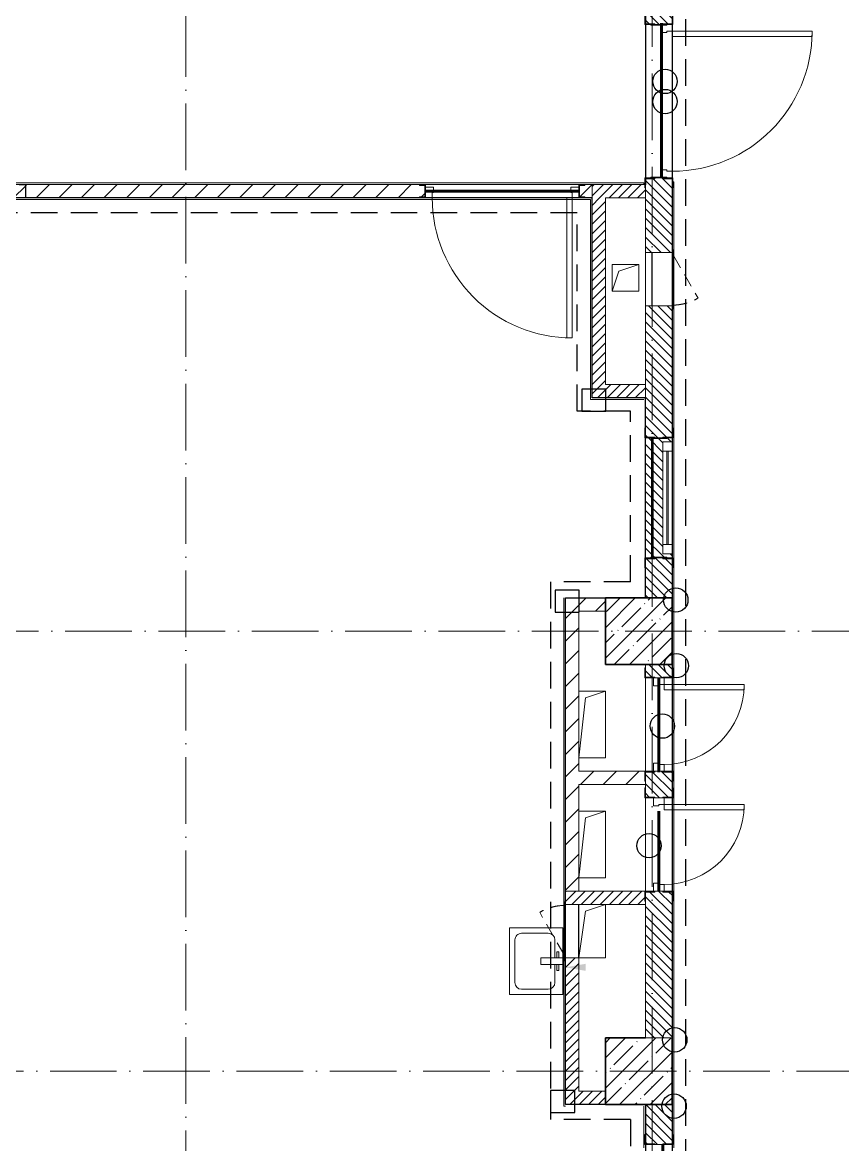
# Model space of a CAD drawing. Header units: millimetres. Extents: x -213536 to 1564669, y -45299 to 942238.
# Drawn here: x 433767 to 439921, y 440685 to 449102 of the extents above; entities that cross this region are included whole.
import ezdxf

# ---------------------------------------------------------------- set-up
doc = ezdxf.new("R2010")
doc.units = ezdxf.units.MM
for name, pattern in [('200_ШТРИХ_ш1п0_6_', [160, 100, -60]), ('50_200_ШТРИХ_1Т_ш5_п1_п1_', [700, 500, -100, 0, -100]), ('Штриховая _2 мм - 1 мм_', [300, 200, -100])]:
    doc.linetypes.add(name, pattern=pattern)
for name, color, linetype, lineweight in [('0-1', 7, 'Continuous', 5), ('0-2', 7, 'Continuous', 9), ('2) ПГП 4м', 4, 'Continuous', 30), ('2.1.2) ПГП мини окна 0.9м -', 200, 'Continuous', 53), ('2.2) ПГП двери 2.4 -', 134, 'Continuous', 60), ('2.3) ПГП шлюз 1.8 м-', 140, 'Continuous', 60), ('3) ЖБ 4м', 3, 'Continuous', 30), ('4) Метл уголки', 6, 'Continuous', 30), ('5) Швы', 2, 'Continuous', 30), ('6) Мини окна 0.4 -', 10, 'Continuous', 30), ('Каркас_Импост', 7, 'Continuous', 13), ('Несущие колонны', 7, 'Continuous', 9), ('Несущие колонны-1', 7, 'Continuous', 35), ('Обобщенные модели', 7, 'Continuous', 9), ('Окна', 7, 'Continuous', 9), ('Оси-2', 7, '50_200_ШТРИХ_1Т_ш5_п1_п1_', 9), ('Остекление-1', 7, 'Continuous', 9), ('Открывание в плане-2', 7, '200_ШТРИХ_ш1п0_6_', 9), ('Открывание-1', 7, 'Continuous', 9), ('Панель', 7, 'Continuous', 13), ('Стены', 7, 'Continuous', 9), ('Стены-1', 7, 'Continuous', 13), ('Текстовые примечания', 7, 'Continuous', 9), ('Штриховка разреза-1', 7, 'Continuous', 9)]:
    doc.layers.add(name, color=color, linetype=linetype, lineweight=lineweight)
for name, color, linetype, lineweight, true_color in [('Каркас_Импост-2', 7, 'Continuous', 9, 0xaaaaaa), ('Сантехнические приборы-1', 7, 'Continuous', 9, 0xaaaaaa), ('СТ-1_1', 7, 'Штриховая _2 мм - 1 мм_', 90, 0x888888)]:
    doc.layers.add(name, color=color, linetype=linetype, lineweight=lineweight, true_color=true_color)
doc.layers.get('0-2').off()
pattern_1 = [(135, (0, 0), (-35.35534, -35.35534), [])]
pattern_2 = [(45, (0, 0), (-84.8528, 84.8528), [])]
pattern_3 = [(45, (0, 0), (-35.35534, 35.35534), [])]

# ---------------------------------------------------------------- blocks, each defined once
blk = doc.blocks.new('Ось 3 этаж')
at = {"layer": 'Оси-2'}
for p, q in [((434992.1, 477896.8), (434992.1, 423014.8)), ((438492.1, 423014.8), (438492.1, 477896.8)), ((459092.1, 444535.4), (428373.3, 444535.4)), ((428373.3, 441235.4), (459092.1, 441235.4))]:
    blk.add_line(p, q, dxfattribs=at)
blk = doc.blocks.new('BSC_Колонна _Прямоугольная - 500х500-V46-АИ2_03_План отделки стен 3-го этажа _Часть 2_')
at = {"layer": 'Несущие колонны'}
h = blk.add_hatch(dxfattribs=at)
h.set_pattern_fill('FP_54', color=256, style=0, pattern_type=2)
h.set_pattern_definition([(45, (-7700, -19300), (-114.0493, 114.0493), []), (45, (-7585.95, -19300), (-114.0493, 114.0493), [201.613, -40.323, 3.353, -36.97])])
h.paths.add_polyline_path([(-250, -250), (250, -250), (250, 250), (-250, 250)], flags=0)
at = {"layer": 'Несущие колонны-1'}
for p, q in [((250, 250), (-250, 250)), ((-250, 250), (-250, -250)), ((250, -250), (250, 250)), ((-250, -250), (250, -250))]:
    blk.add_line(p, q, dxfattribs=at)
blk = doc.blocks.new('SND_2D_Раковина1 - 400х300-17910372-АИ2_03_План отделки стен 3-го этажа _Часть 2_')
at = {"layer": 'Сантехнические приборы-1'}
for p, q in [((-250, -220), (-250, 180)), ((-250, 180), (250, 180)), ((-25, 180), (-25, 15)), ((25, 15), (25, 180)), ((250, 180), (250, -220)), ((-160, 120), (-25, 120)), ((-70, 150), (-25, 150)), ((-70, 135), (-70, 150)), ((-25, 135), (-70, 135)), ((70, 150), (25, 150)), ((25, 135), (70, 135)), ((25, 120), (160, 120)), ((70, 135), (70, 150)), ((-210, -130), (-210, 70)), ((-25, 15), (25, 15)), ((210, 70), (210, -130)), ((250, -220), (-250, -220)), ((160, -180), (-160, -180))]:
    blk.add_line(p, q, dxfattribs=at)
for centre, start, end in [((-160, 70), 90, 180), ((160, 70), 0, 90), ((-160, -130), 180, 270), ((160, -130), 270, 0)]:
    blk.add_arc(centre, 50, start, end, dxfattribs=at)
blk = doc.blocks.new('Дверь_СКБ_1Ст_Внутренняя_ШЕР - СОШ_Д-1__Дв_700x1800h_Технический шкаф ЭОМ и СС_EI30-28562482-АИ2_03_План отделки стен 3-го этажа _Часть 2_')
at = {"layer": 'Каркас_Импост'}
for p, q in [((-287.5, 40), (-337.5, 40)), ((-337.5, 31), (-337.5, -31)), ((-287.5, 40), (-287.5, 0)), ((-287.5, 0), (-277.5, 0)), ((-277.5, 0), (-277.5, -40)), ((302.5, 0), (312.5, 0)), ((302.5, 0), (302.5, -40)), ((362.5, 40), (312.5, 40)), ((312.5, 40), (312.5, 0)), ((362.5, 40), (362.5, -40)), ((-277.5, -40), (-337.5, -40)), ((362.5, -40), (302.5, -40))]:
    blk.add_line(p, q, dxfattribs=at)
at = {"layer": 'Открывание-1'}
blk.add_arc((-287.5, 40), 600, 360, 90, dxfattribs=at)
at = {"layer": 'Панель'}
for p, q in [((-287.5, 640), (-247.5, 640)), ((-287.5, 640), (-287.5, 40)), ((-247.5, 40), (-247.5, 640)), ((-287.5, 40), (-247.5, 40))]:
    blk.add_line(p, q, dxfattribs=at)
blk = doc.blocks.new('Дверь_СКБ_1Ст_Внутренняя_ШЕР - СОШ_Д-1__Дв_700x1800h_Технический шкаф ЭОМ и СС_EI30-28555104-АИ2_03_План отделки стен 3-го этажа _Часть 2_')
at = {"layer": 'Каркас_Импост'}
for p, q in [((-287.5, 40), (-337.5, 40)), ((-337.5, 31), (-337.5, -31)), ((-287.5, 40), (-287.5, 0)), ((-287.5, 0), (-277.5, 0)), ((-277.5, 0), (-277.5, -40)), ((302.5, 0), (312.5, 0)), ((302.5, 0), (302.5, -40)), ((362.5, 40), (312.5, 40)), ((312.5, 40), (312.5, 0)), ((362.5, 31), (362.5, -31)), ((-277.5, -40), (-337.5, -40)), ((362.5, -40), (302.5, -40))]:
    blk.add_line(p, q, dxfattribs=at)
at = {"layer": 'Открывание-1'}
blk.add_arc((-287.5, 40), 600, 360, 90, dxfattribs=at)
at = {"layer": 'Панель'}
for p, q in [((-287.5, 640), (-247.5, 640)), ((-287.5, 640), (-287.5, 40)), ((-247.5, 40), (-247.5, 640)), ((-287.5, 40), (-247.5, 40))]:
    blk.add_line(p, q, dxfattribs=at)
blk = doc.blocks.new('120_Окно_СКБ_1Ст - 120_Окно_СКБ_1Ст_классы 900x800_E30-28586000-АИ2_03_План отделки стен 3-го этажа _Часть 2_')
at = {"layer": 'Каркас_Импост'}
for p, q in [((-420, 30), (-420, 100)), ((-420, 100), (-350, 100)), ((-350, 100), (-350, 30)), ((350, 30), (350, 100)), ((350, 100), (420, 100)), ((420, 100), (420, 30)), ((-350, 30), (-420, 30)), ((420, 30), (350, 30))]:
    blk.add_line(p, q, dxfattribs=at)
at = {"layer": 'Каркас_Импост-2'}
for p, q in [((420, 100), (-420, 100)), ((-420, 30), (420, 30))]:
    blk.add_line(p, q, dxfattribs=at)
at = {"layer": 'Остекление-1'}
for p, q in [((350, 70), (-350, 70)), ((350, 60), (-350, 60))]:
    blk.add_line(p, q, dxfattribs=at)
blk = doc.blocks.new('Дверь_СКБ_1Ст_Внутренняя_ШЕР - СОШ_Д-17__Дв_1150x2100h_Лаборантские_ Инструментальные_EI30-28540164-АИ2_03_План отделки стен 3-го этажа _Часть 2_')
at = {"layer": 'Каркас_Импост'}
for p, q in [((-512.5, 50), (-562.5, 50)), ((-562.5, 50), (-562.5, -30)), ((-512.5, 50), (-512.5, 10)), ((-512.5, 10), (-502.5, 10)), ((-502.5, 10), (-502.5, -30)), ((527.5, 10), (537.5, 10)), ((527.5, 10), (527.5, -30)), ((587.5, 50), (537.5, 50)), ((537.5, 50), (537.5, 10)), ((587.5, 50), (587.5, -30)), ((-502.5, -30), (-562.5, -30)), ((587.5, -30), (527.5, -30))]:
    blk.add_line(p, q, dxfattribs=at)
at = {"layer": 'Открывание-1'}
blk.add_arc((-512.5, 50), 1050, 360, 90, dxfattribs=at)
at = {"layer": 'Панель'}
for p, q in [((-512.5, 1100), (-472.5, 1100)), ((-512.5, 1100), (-512.5, 50)), ((-472.5, 50), (-472.5, 1100)), ((-512.5, 50), (-472.5, 50))]:
    blk.add_line(p, q, dxfattribs=at)
blk = doc.blocks.new('Дверь_СКБ_1Ст_Внутренняя_ШЕР - СОШ_Д-17__Дв_1150x2100h_Лаборантские_ Инструментальные_EI30-28665936-АИ2_03_План отделки стен 3-го этажа _Часть 2_')
at = {"layer": 'Каркас_Импост'}
for p, q in [((-512.5, 100), (-562.5, 100)), ((-562.5, 100), (-562.5, 20)), ((-512.5, 100), (-512.5, 60)), ((587.5, 100), (537.5, 100)), ((537.5, 100), (537.5, 60)), ((587.5, 100), (587.5, 20)), ((-502.5, 20), (-562.5, 20)), ((-512.5, 60), (-502.5, 60)), ((-502.5, 60), (-502.5, 20)), ((527.5, 60), (537.5, 60)), ((527.5, 60), (527.5, 20)), ((587.5, 20), (527.5, 20))]:
    blk.add_line(p, q, dxfattribs=at)
at = {"layer": 'Открывание-1'}
blk.add_arc((-512.5, 100), 1050, 360, 90, dxfattribs=at)
at = {"layer": 'Панель'}
for p, q in [((-512.5, 1150), (-472.5, 1150)), ((-512.5, 1150), (-512.5, 100)), ((-472.5, 100), (-472.5, 1150)), ((-512.5, 100), (-472.5, 100))]:
    blk.add_line(p, q, dxfattribs=at)
blk = doc.blocks.new('154_Стойка_СКБ_Швеллер - СМ-2180_100-28318692-АИ2_03_План отделки стен 3-го этажа _Часть 2_')
at = {"layer": 'Обобщенные модели'}
for p, q in [((171, 50), (125, 50)), ((125, 50), (125, -50)), ((129.5, 42.4), (171, 42.4)), ((129.5, -42.4), (129.5, 42.4)), ((171, 42.4), (171, 50)), ((125, -50), (171, -50)), ((171, -42.4), (129.5, -42.4)), ((171, -50), (171, -42.4))]:
    blk.add_line(p, q, dxfattribs=at)
blk = doc.blocks.new('154_Фахверк_СКБ_Швеллер - Тип_100_3960-28318856-АИ2_03_План отделки стен 3-го этажа _Часть 2_')
at = {"layer": 'Обобщенные модели'}
for p, q in [((175, 50), (125, 50)), ((125, 50), (125, -50)), ((128, 47), (175, 47)), ((128, -47), (128, 47)), ((175, 47), (175, 50)), ((125, -50), (175, -50)), ((175, -47), (128, -47)), ((175, -50), (175, -47))]:
    blk.add_line(p, q, dxfattribs=at)
blk = doc.blocks.new('154_Стойка_СКБ_Уголок - СМ-2180_200-28268025-АИ2_03_План отделки стен 3-го этажа _Часть 2_')
at = {"layer": 'Обобщенные модели'}
for p, q in [((125, 156), (125, 81)), ((200, 156), (125, 156)), ((131, 81), (131, 150)), ((131, 150), (200, 150)), ((200, 150), (200, 156)), ((125, 81), (131, 81)), ((131, 19), (125, 19)), ((125, 19), (125, -56)), ((131, -50), (131, 19)), ((125, -56), (200, -56)), ((200, -50), (131, -50)), ((200, -56), (200, -50))]:
    blk.add_line(p, q, dxfattribs=at)
blk = doc.blocks.new('Фахверк_СКБ_Уголок - 200_3960_зеркало-28268689-АИ2_03_План отделки стен 3-го этажа _Часть 2_')
at = {"layer": 'Обобщенные модели'}
for p, q in [((200, 156), (125, 156)), ((125, 156), (125, 81)), ((131, 81), (131, 150)), ((131, 150), (200, 150)), ((200, 150), (200, 156)), ((125, 81), (131, 81)), ((131, 19), (125, 19)), ((125, 19), (125, -56)), ((131, -50), (131, 19)), ((125, -56), (200, -56)), ((200, -50), (131, -50)), ((200, -56), (200, -50))]:
    blk.add_line(p, q, dxfattribs=at)
blk = doc.blocks.new('Фахверк_СКБ_Уголок - 200_3960-28268576-АИ2_03_План отделки стен 3-го этажа _Часть 2_')
at = {"layer": 'Обобщенные модели'}
for p, q in [((200, 156), (125, 156)), ((125, 156), (125, 81)), ((131, 81), (131, 150)), ((131, 150), (200, 150)), ((200, 150), (200, 156)), ((125, 81), (131, 81)), ((131, 19), (125, 19)), ((125, 19), (125, -56)), ((131, -50), (131, 19)), ((125, -56), (200, -56)), ((200, -50), (131, -50)), ((200, -56), (200, -50))]:
    blk.add_line(p, q, dxfattribs=at)
blk = doc.blocks.new('154_Стойка_СКБ_Уголок - СМ-2480_200-28346303-АИ2_03_План отделки стен 3-го этажа _Часть 2_')
at = {"layer": 'Обобщенные модели'}
for p, q in [((125, 156), (125, 81)), ((200, 156), (125, 156)), ((131, 81), (131, 150)), ((131, 150), (200, 150)), ((200, 150), (200, 156)), ((125, 81), (131, 81)), ((131, 19), (125, 19)), ((125, 19), (125, -56)), ((131, -50), (131, 19)), ((125, -56), (200, -56)), ((200, -50), (131, -50)), ((200, -56), (200, -50))]:
    blk.add_line(p, q, dxfattribs=at)
blk = doc.blocks.new('Стойка_Влож_Полоса боковая - Полоса-28213942-АИ2_03_План отделки стен 3-го этажа _Часть 2_')
at = {"layer": 'Обобщенные модели'}
for p, q in [((-5, 60), (0, 60)), ((-5, -60), (-5, 60)), ((0, 31), (0, -31)), ((0, -60), (-5, -60))]:
    blk.add_line(p, q, dxfattribs=at)
blk = doc.blocks.new('Фахверк_СКБ_Уголок - 200_3550-28267367-АИ2_03_План отделки стен 3-го этажа _Часть 2_')
at = {"layer": 'Обобщенные модели'}
for p, q in [((200, 156), (125, 156)), ((125, 156), (125, 81)), ((131, 81), (131, 150)), ((131, 150), (200, 150)), ((200, 150), (200, 156)), ((125, 81), (131, 81)), ((131, 19), (125, 19)), ((125, 19), (125, -56)), ((131, -50), (131, 19)), ((125, -56), (200, -56)), ((200, -50), (131, -50)), ((200, -56), (200, -50))]:
    blk.add_line(p, q, dxfattribs=at)
blk = doc.blocks.new('AR_Отверстие Ниша - Лючок-32404482-АИ2_03_План отделки стен 3-го этажа _Часть 2_')
at = {"layer": 'Окна'}
for p, q in [((200, 100), (-200, 100)), ((-200, 100), (-200, -100)), ((200, -100), (200, 100)), ((-200, -100), (200, -100))]:
    blk.add_line(p, q, dxfattribs=at)
blk = doc.blocks.new('Л_Общий_Лючок - Лючок-V200-АИ2_03_План отделки стен 3-го этажа _Часть 2_')
at = {"layer": 'Окна'}
for p, q in [((424, 6), (-24, 6)), ((-24, 6), (-24, 0)), ((-24, 0), (0, 0)), ((400, 0), (424, 0)), ((424, 6), (424, 0))]:
    blk.add_line(p, q, dxfattribs=at)
at = {"layer": 'Открывание в плане-2'}
blk.add_line((26.8, 12), (342, 194), dxfattribs=at)
blk.add_arc((6, 0), 388, 1.78106, 30, dxfattribs=at)
blk = doc.blocks.new('AR_Отверстие Ниша - Лючок-32403280-АИ2_03_План отделки стен 3-го этажа _Часть 2_')
at = {"layer": 'Окна'}
for p, q in [((200, 50), (-200, 50)), ((-200, 50), (-200, -50)), ((200, -50), (200, 50)), ((-200, -50), (200, -50))]:
    blk.add_line(p, q, dxfattribs=at)
blk = doc.blocks.new('Л_Общий_Лючок - Лючок-V202-АИ2_03_План отделки стен 3-го этажа _Часть 2_')
at = {"layer": 'Окна'}
for p, q in [((424, 6), (-24, 6)), ((-24, 6), (-24, 0)), ((-24, 0), (0, 0)), ((400, 0), (424, 0)), ((424, 6), (424, 0))]:
    blk.add_line(p, q, dxfattribs=at)
at = {"layer": 'Открывание в плане-2'}
blk.add_line((26.8, 12), (342, 194), dxfattribs=at)
blk.add_arc((6, 0), 388, 1.78106, 30, dxfattribs=at)
blk = doc.blocks.new('AR_Отверстие прямоугольное _в плите_ - AR_Отверстие прямоугольное _в плите_-30229458-АИ2_03_План отделки стен 3-го этажа _Часть 2_')
at = {"layer": 'Обобщенные модели'}
for p, q in [((100, 250), (-100, 250)), ((-100, -250), (-50, 200)), ((-50, 200), (100, 250)), ((100, -250), (100, 250)), ((-100, -250), (100, -250))]:
    blk.add_line(p, q, dxfattribs=at)
blk = doc.blocks.new('AR_Отверстие прямоугольное _в плите_ - AR_Отверстие прямоугольное _в плите_-30458127-АИ2_03_План отделки стен 3-го этажа _Часть 2_')
at = {"layer": 'Обобщенные модели'}
for p, q in [((100, 100), (-100, 100)), ((-100, 100), (-100, -100)), ((-50, 50), (100, 100)), ((100, -100), (100, 100)), ((-100, -100), (-50, 50)), ((-100, -100), (100, -100))]:
    blk.add_line(p, q, dxfattribs=at)
blk = doc.blocks.new('AR_Отверстие прямоугольное _в плите_ - AR_Отверстие прямоугольное _в плите_-30229368-АИ2_03_План отделки стен 3-го этажа _Часть 2_')
at = {"layer": 'Обобщенные модели'}
for p, q in [((-50, 150), (100, 200)), ((100, -200), (100, 200)), ((-100, -200), (-50, 150)), ((-100, -200), (100, -200))]:
    blk.add_line(p, q, dxfattribs=at)
blk = doc.blocks.new('0125-Р-ОО-Ш2-АР-о_23_10_2024_rvt-1-АИ2_03_План отделки стен 3-го этажа _Часть 2_')
at = {"layer": 'Несущие колонны'}
h = blk.add_hatch(dxfattribs=at)
h.set_pattern_fill('FP_2', color=256, style=0, pattern_type=2)
h.set_pattern_definition([(45, (0, 0), (-114.0493, 114.0493), []), (45, (114.05, 0), (-114.0493, 114.0493), [201.612, -40.322, 3.353, -36.97])])
h.paths.add_polyline_path([(7450, 15750), (7950, 15750), (7950, 16250), (7450, 16250), (7450, 16189.5)], flags=0)
at = {"layer": 'Штриховка разреза-1'}
h = blk.add_hatch(dxfattribs=at)
h.set_pattern_fill('FP_1', color=256, style=0, pattern_type=2)
h.set_pattern_definition(pattern_1)
h.paths.add_polyline_path([(7950, 19550), (7950, 19844), (7881, 19844), (7880, 19850), (7819, 19850), (7819, 19844), (7750, 19844), (7750, 19550), (7910, 19550)], flags=0)
h.paths.add_polyline_path([(7910, 19850), (7950, 19850), (7950, 19880), (7880, 19880), (7880, 20720), (7950, 20720), (7950, 20750), (7910, 20750), (7910, 20745), (7790, 20745), (7790, 20750), (7750, 20750), (7750, 19850), (7790, 19850), (7790, 19855), (7910, 19855)], flags=0)
h.paths.add_polyline_path([(7840.4, 20750), (7881, 20750), (7881, 20756), (7950, 20756), (7949, 21740), (7750, 21740), (7750, 20756), (7819, 20756), (7819, 20750)], flags=0)
h.paths.add_polyline_path([(7950, 22140), (7950, 22694), (7881, 22694), (7881, 22700), (7819, 22700), (7819, 22694), (7750, 22694), (7750, 22140), (7949, 22140)], flags=0)
h.paths.add_polyline_path([(7819, 23850), (7881, 23850), (7881, 23856), (7950, 23856), (7950, 25050), (7750, 25050), (7750, 23856), (7819, 23856)], flags=0)
h = blk.add_hatch(dxfattribs=at)
h.set_pattern_fill('FP_3', color=256, style=0, pattern_type=2)
h.set_pattern_definition(pattern_2)
h.paths.add_polyline_path([(7296, 22550), (7350, 22550), (7350, 22650), (7296, 22650), (7296, 22642.4), (7254.5, 22642.4), (7254.5, 22557.6), (7296, 22557.6)], flags=0)
h.paths.add_polyline_path([(5261.7, 22550), (6054, 22550.8), (6054, 22557.6), (6095.5, 22557.6), (6095.5, 22642.4), (6054, 22642.4), (6054, 22650), (3100, 22650), (3100, 22550)], flags=0)
h.paths.add_polyline_path([(3050, 22550), (3050, 22553), (3097, 22553), (3097, 22647), (3050, 22647), (3050, 22650), (150, 22650), (150, 22550), (1533.7, 22550)], flags=0)
h = blk.add_hatch(dxfattribs=at)
h.set_pattern_fill('FP_92', color=256, style=0, pattern_type=2)
h.set_pattern_definition(pattern_3)
h.paths.add_polyline_path([(7744, 22550), (7750, 22550), (7750, 22625), (7744, 22625), (7744, 22650), (7350, 22650), (7350, 22550), (7450, 22550)], flags=0)
h = blk.add_hatch(dxfattribs=at)
h.set_pattern_fill('FP_92', color=256, style=0, pattern_type=2)
h.set_pattern_definition(pattern_3)
h.paths.add_polyline_path([(7450, 21150), (7450, 22550), (7350, 22550), (7350, 21150)], flags=0)
h = blk.add_hatch(dxfattribs=at)
h.set_pattern_fill('FP_92', color=256, style=0, pattern_type=2)
h.set_pattern_definition(pattern_3)
h.paths.add_polyline_path([(7750, 21050), (7750, 21150), (7350, 21150), (7350, 21050)], flags=0)
h = blk.add_hatch(dxfattribs=at)
h.set_pattern_fill('FP_3', color=256, style=0, pattern_type=2)
h.set_pattern_definition(pattern_2)
h.paths.add_polyline_path([(7150, 17350), (7250, 17350), (7250, 19550), (7150, 19550), (7150, 18037.6)], flags=0)
h = blk.add_hatch(dxfattribs=at)
h.set_pattern_fill('FP_3', color=256, style=0, pattern_type=2)
h.set_pattern_definition(pattern_2)
h.paths.add_polyline_path([(7450, 19450), (7450, 19550), (7250, 19550), (7250, 19450)], flags=0)
h = blk.add_hatch(dxfattribs=at)
h.set_pattern_fill('FP_1', color=256, style=0, pattern_type=2)
h.set_pattern_definition(pattern_1)
h.paths.add_polyline_path([(7950, 16250), (7948.9, 17344), (7881, 17344), (7881, 17350), (7819, 17350), (7819, 17344), (7750, 17344), (7750, 16250)], flags=0)
h.paths.add_polyline_path([(7881, 18050), (7881, 18056), (7950, 18056), (7950, 18244), (7881, 18244), (7881, 18250), (7819, 18250), (7819, 18244), (7750, 18244), (7750, 18056), (7819, 18056), (7819, 18050)], flags=0)
h.paths.add_polyline_path([(7881, 18950), (7881, 18956), (7950, 18956), (7950, 19050), (7750, 19050), (7750, 18956), (7819, 18956), (7819, 18950)], flags=0)
h = blk.add_hatch(dxfattribs=at)
h.set_pattern_fill('FP_3', color=256, style=0, pattern_type=2)
h.set_pattern_definition(pattern_2)
h.paths.add_polyline_path([(7744, 18150), (7750, 18150), (7750, 18175), (7744, 18175), (7744, 18250), (7250, 18250), (7250, 18150)], flags=0)
h = blk.add_hatch(dxfattribs=at)
h.set_pattern_fill('FP_92', color=256, style=0, pattern_type=2)
h.set_pattern_definition(pattern_3)
h.paths.add_polyline_path([(7151, 17250), (7750, 17250), (7750, 17275), (7744, 17275), (7744, 17350), (7150, 17350), (7150, 17250)], flags=0)
h = blk.add_hatch(dxfattribs=at)
h.set_pattern_fill('FP_92', color=256, style=0, pattern_type=2)
h.set_pattern_definition(pattern_3)
h.paths.add_polyline_path([(7150, 15850), (7250, 15850), (7250, 16850), (7150, 16850), (7150, 16189.5)], flags=0)
h = blk.add_hatch(dxfattribs=at)
h.set_pattern_fill('FP_92', color=256, style=0, pattern_type=2)
h.set_pattern_definition(pattern_3)
h.paths.add_polyline_path([(7450, 15750), (7450, 15850), (7150, 15850), (7150, 15750)], flags=0)
h = blk.add_hatch(dxfattribs=at)
h.set_pattern_fill('FP_1', color=256, style=0, pattern_type=2)
h.set_pattern_definition(pattern_1)
h.paths.add_polyline_path([(7819, 12550), (7881, 12550), (7881, 12556), (7950, 12556), (7950, 12744), (7881, 12744), (7881, 12750), (7819, 12750), (7819, 12744), (7750, 12744), (7750, 12556), (7819, 12556)], flags=0)
h.paths.add_polyline_path([(7819, 13450), (7881, 13450), (7881, 13456), (7950, 13456), (7950, 13744), (7881, 13744), (7881, 13750), (7819, 13750), (7819, 13744), (7750, 13744), (7750, 13456), (7819, 13456)], flags=0)
h.paths.add_polyline_path([(7819, 15450), (7881, 15450), (7881, 15456), (7950, 15456), (7950, 15750), (7750, 15750), (7750, 15456), (7819, 15456)], flags=0)
at = {"layer": 'Несущие колонны'}
blk.add_line((7950, 16250), (7750, 16250), dxfattribs=at)
at = {"layer": 'Несущие колонны-1'}
for p, q in [((7750, 16250), (7450, 16250)), ((7450, 16250), (7450, 15750)), ((7950, 15750), (7950, 16250)), ((7450, 15750), (7950, 15750))]:
    blk.add_line(p, q, dxfattribs=at)
at = {"layer": 'Стены'}
for p, q in [((7750, 18250), (7750, 18950)), ((7950, 18950), (7950, 18250)), ((7750, 17350), (7750, 18050)), ((7950, 18050), (7950, 17350)), ((7750, 16250), (7950, 16250))]:
    blk.add_line(p, q, dxfattribs=at)
at = {"layer": 'Стены-1'}
for p, q in [((6054, 22650), (3100, 22650)), ((7350, 22650), (7296, 22650)), ((7744, 22650), (7350, 22650)), ((7350, 22650), (7350, 22550)), ((7350, 22550), (7350, 22650)), ((7750, 22550), (7750, 22625)), ((7750, 22625), (7750, 22140)), ((7950, 22164), (7950, 22625)), ((3100, 22550), (6054, 22550)), ((7296, 22550), (7350, 22550)), ((7350, 22550), (7350, 21150)), ((7450, 21150), (7450, 22550)), ((7450, 22550), (7750, 22550)), ((7750, 21740), (7750, 20825)), ((7950, 20825), (7950, 21716)), ((7350, 21150), (7350, 21050)), ((7750, 21150), (7450, 21150)), ((7750, 21050), (7750, 21150)), ((7350, 21050), (7750, 21050)), ((7750, 20750), (7750, 19850)), ((7950, 20720), (7950, 20750)), ((7950, 19850), (7950, 19880)), ((7750, 19775), (7750, 19550)), ((7950, 19550), (7950, 19775)), ((7150, 19550), (7150, 17350)), ((7250, 19550), (7150, 19550)), ((7450, 19550), (7250, 19550)), ((7250, 18250), (7250, 19450)), ((7250, 19450), (7450, 19450)), ((7750, 19050), (7750, 19025)), ((7950, 19025), (7950, 19050)), ((7819, 18950), (7881, 18950)), ((7744, 18250), (7250, 18250)), ((7881, 18250), (7819, 18250)), ((7250, 18150), (7750, 18150)), ((7250, 17350), (7250, 18150)), ((7750, 18150), (7750, 18175)), ((7750, 18175), (7750, 18125)), ((7950, 18125), (7950, 18175)), ((7819, 18050), (7881, 18050)), ((7150, 17350), (7250, 17350)), ((7744, 17350), (7150, 17350)), ((7150, 17350), (7150, 17274)), ((7881, 17350), (7819, 17350)), ((7750, 17250), (7750, 17275)), ((7750, 17275), (7750, 16250)), ((7950, 16250), (7950, 17275)), ((7250, 17250), (7750, 17250)), ((7250, 15850), (7250, 16850)), ((7150, 16826), (7150, 15850)), ((7150, 15850), (7150, 15750)), ((7450, 15850), (7250, 15850)), ((7450, 15750), (7450, 15850)), ((7150, 15750), (7450, 15750)), ((7950, 15750), (7750, 15750)), ((7750, 15750), (7750, 15525)), ((7950, 15525), (7950, 15750)), ((7819, 15450), (7881, 15450))]:
    blk.add_line(p, q, dxfattribs=at)
at = {"layer": '0-2'}
for name, p, rotation in [('154_Стойка_СКБ_Уголок - СМ-2180_200-28268025-АИ2_03_План отделки стен 3-го этажа _Часть 2_', (7900, 23725), 89.99999999999991), ('Стойка_Влож_Полоса боковая - Полоса-28213942-АИ2_03_План отделки стен 3-го этажа _Часть 2_', (7850, 23850), 89.99999999999993), ('Дверь_СКБ_1Ст_Внутренняя_ШЕР - СОШ_Д-17__Дв_1150x2100h_Лаборантские_ Инструментальные_EI30-28665936-АИ2_03_План отделки стен 3-го этажа _Часть 2_', (7850, 23287.5), 269.9999999999999), ('154_Фахверк_СКБ_Швеллер - Тип_100_3960-28318856-АИ2_03_План отделки стен 3-го этажа _Часть 2_', (3225, 22600), 180), ('154_Стойка_СКБ_Швеллер - СМ-2180_100-28318692-АИ2_03_План отделки стен 3-го этажа _Часть 2_', (6225, 22600), 180), ('154_Стойка_СКБ_Уголок - СМ-2180_200-28268025-АИ2_03_План отделки стен 3-го этажа _Часть 2_', (7800, 22825), 269.9999999999999), ('Стойка_Влож_Полоса боковая - Полоса-28213942-АИ2_03_План отделки стен 3-го этажа _Часть 2_', (7850, 22700), 269.9999999999999), ('Дверь_СКБ_1Ст_Внутренняя_ШЕР - СОШ_Д-17__Дв_1150x2100h_Лаборантские_ Инструментальные_EI30-28540164-АИ2_03_План отделки стен 3-го этажа _Часть 2_', (6687.5, 22600), 180), ('AR_Отверстие Ниша - Лючок-32404482-АИ2_03_План отделки стен 3-го этажа _Часть 2_', (7850, 21940), 89.99999999999991), ('Л_Общий_Лючок - Лючок-V200-АИ2_03_План отделки стен 3-го этажа _Часть 2_', (7950, 22140), 269.9999999999999), ('154_Стойка_СКБ_Уголок - СМ-2480_200-28346303-АИ2_03_План отделки стен 3-го этажа _Часть 2_', (7900, 20625), 89.99999999999991), ('Стойка_Влож_Полоса боковая - Полоса-28213942-АИ2_03_План отделки стен 3-го этажа _Часть 2_', (7850, 20750), 89.99999999999993), ('120_Окно_СКБ_1Ст - 120_Окно_СКБ_1Ст_классы 900x800_E30-28586000-АИ2_03_План отделки стен 3-го этажа _Часть 2_', (7850, 20300), 269.9999999999999), ('154_Стойка_СКБ_Уголок - СМ-2480_200-28346303-АИ2_03_План отделки стен 3-го этажа _Часть 2_', (7800, 19975), 269.9999999999999), ('Стойка_Влож_Полоса боковая - Полоса-28213942-АИ2_03_План отделки стен 3-го этажа _Часть 2_', (7850, 19850), 269.9999999999999), ('Фахверк_СКБ_Уголок - 200_3960_зеркало-28268689-АИ2_03_План отделки стен 3-го этажа _Часть 2_', (7900, 18825), 89.99999999999991), ('Дверь_СКБ_1Ст_Внутренняя_ШЕР - СОШ_Д-1__Дв_700x1800h_Технический шкаф ЭОМ и СС_EI30-28555104-АИ2_03_План отделки стен 3-го этажа _Часть 2_', (7850, 18612.5), 269.9999999999999), ('Фахверк_СКБ_Уголок - 200_3960-28268576-АИ2_03_План отделки стен 3-го этажа _Часть 2_', (7800, 18375), 269.9999999999999), ('Фахверк_СКБ_Уголок - 200_3960_зеркало-28268689-АИ2_03_План отделки стен 3-го этажа _Часть 2_', (7900, 17925), 89.99999999999991), ('Дверь_СКБ_1Ст_Внутренняя_ШЕР - СОШ_Д-1__Дв_700x1800h_Технический шкаф ЭОМ и СС_EI30-28562482-АИ2_03_План отделки стен 3-го этажа _Часть 2_', (7850, 17712.5), 269.9999999999999), ('154_Стойка_СКБ_Уголок - СМ-2180_200-28268025-АИ2_03_План отделки стен 3-го этажа _Часть 2_', (7800, 17475), 269.9999999999999), ('Л_Общий_Лючок - Лючок-V202-АИ2_03_План отделки стен 3-го этажа _Часть 2_', (7150, 16850), 89.99999999999993), ('AR_Отверстие Ниша - Лючок-32403280-АИ2_03_План отделки стен 3-го этажа _Часть 2_', (7200, 17050), 269.9999999999999), ('SND_2D_Раковина1 - 400х300-17910372-АИ2_03_План отделки стен 3-го этажа _Часть 2_', (6950, 16825), 269.9999999999997), ('Фахверк_СКБ_Уголок - 200_3550-28267367-АИ2_03_План отделки стен 3-го этажа _Часть 2_', (7900, 15325), 89.99999999999991)]:
    blk.add_blockref(name, p, dxfattribs=dict(at, rotation=rotation))
for name, p in [('154_Стойка_СКБ_Швеллер - СМ-2180_100-28318692-АИ2_03_План отделки стен 3-го этажа _Часть 2_', (7125, 22600)), ('AR_Отверстие прямоугольное _в плите_ - AR_Отверстие прямоугольное _в плите_-30458127-АИ2_03_План отделки стен 3-го этажа _Часть 2_', (7600, 21950)), ('BSC_Колонна _Прямоугольная - 500х500-V46-АИ2_03_План отделки стен 3-го этажа _Часть 2_', (7700, 19300)), ('AR_Отверстие прямоугольное _в плите_ - AR_Отверстие прямоугольное _в плите_-30229458-АИ2_03_План отделки стен 3-го этажа _Часть 2_', (7350, 18600)), ('AR_Отверстие прямоугольное _в плите_ - AR_Отверстие прямоугольное _в плите_-30229458-АИ2_03_План отделки стен 3-го этажа _Часть 2_', (7350, 17699.8)), ('AR_Отверстие прямоугольное _в плите_ - AR_Отверстие прямоугольное _в плите_-30229368-АИ2_03_План отделки стен 3-го этажа _Часть 2_', (7350, 17050))]:
    blk.add_blockref(name, p, dxfattribs=at)
blk = doc.blocks.new('3этНиз')
at = {"layer": 'Текстовые примечания'}
blk.add_hatch(color=256, dxfattribs=at).paths.add_polyline_path([(437842.9, 442014.8), (437992.9, 441988.3), (437992.9, 442041.2)], flags=0)
at = {"layer": 'СТ-1_1', "lineweight": 25}
for p, q in [((438742.1, 468325.4), (438742.1, 436617.4)), ((437930.1, 447673.4), (430954.1, 447673.4)), ((437930.1, 446185.4), (437930.1, 447673.4)), ((438330.1, 446185.4), (437930.1, 446185.4)), ((438330.1, 444905.4), (438330.1, 446185.4)), ((438330.1, 444905.4), (437730.1, 444905.4)), ((437730.1, 444905.4), (437730.1, 440873.4)), ((438330.1, 440873.4), (437730.1, 440873.4)), ((438330.1, 440873.4), (438330.1, 438997.4))]:
    blk.add_line(p, q, dxfattribs=at)
at = {"layer": 'Стены'}
for p, q in [((438642.1, 443485.4), (438642.1, 444185.4)), ((438654.1, 444185.4), (438654.1, 443485.4)), ((438642.1, 442585.4), (438642.1, 443285.4)), ((438654.1, 443285.4), (438654.1, 442585.4))]:
    blk.add_line(p, q, dxfattribs=at)
at = {"layer": 'Стены-1'}
for p, q in [((438430.1, 447897.4), (430854.1, 447897.4)), ((433792.1, 447885.4), (436746.1, 447885.4)), ((436792.1, 447885.4), (437942.1, 447885.4)), ((437988.1, 447885.4), (438430.1, 447885.4)), ((438430.1, 447885.4), (438430.1, 447897.4)), ((438642.1, 447860.4), (438642.1, 447399.4)), ((438654.1, 447905.4), (438648.1, 447905.4)), ((438654.1, 444185.4), (438654.1, 447905.4)), ((430854.1, 447773.4), (438030.1, 447773.4)), ((436746.1, 447785.4), (433792.1, 447785.4)), ((437942.1, 447785.4), (436792.1, 447785.4)), ((438042.1, 447785.4), (437988.1, 447785.4)), ((438030.1, 447773.4), (438030.1, 446273.4)), ((438042.1, 446285.4), (438042.1, 447785.4)), ((438642.1, 446951.4), (438642.1, 446060.4)), ((438030.1, 446273.4), (438430.1, 446273.4)), ((438442.1, 446285.4), (438042.1, 446285.4)), ((438442.1, 446273.4), (438442.1, 446285.4)), ((438642.1, 445985.4), (438642.1, 445955.4)), ((438642.1, 445115.4), (438642.1, 445085.4)), ((438642.1, 445010.4), (438642.1, 444785.4)), ((437830.1, 444785.4), (437830.1, 440973.4)), ((437842.1, 442509.4), (437842.1, 444785.4)), ((438642.1, 444285.4), (438642.1, 444260.4)), ((438648.1, 444185.4), (438654.1, 444185.4)), ((438654.1, 443485.4), (438648.1, 443485.4)), ((438654.1, 443285.4), (438654.1, 443485.4)), ((438642.1, 443410.4), (438642.1, 443360.4)), ((438648.1, 443285.4), (438654.1, 443285.4)), ((438654.1, 442585.4), (438648.1, 442585.4)), ((438654.1, 440660.4), (438654.1, 442585.4)), ((438642.1, 442510.4), (438642.1, 440760.4)), ((437842.1, 440985.4), (437842.1, 442061.4)), ((437830.1, 440973.4), (437842.1, 440973.4)), ((438430.1, 440973.4), (438430.1, 440660.4)), ((438442.1, 440760.4), (438442.1, 440973.4)), ((438442.1, 440660.4), (438442.1, 440685.4)), ((438642.1, 440685.4), (438642.1, 440660.4))]:
    blk.add_line(p, q, dxfattribs=at)
at = {"layer": '0-1'}
blk.add_blockref('0125-Р-ОО-Ш2-АР-о_23_10_2024_rvt-1-АИ2_03_План отделки стен 3-го этажа _Часть 2_', (430692.1, 425235.4), dxfattribs=at)

msp = doc.modelspace()

# ---------------------------------------------------------------- linework, layer by layer
at = {"layer": '2) ПГП 4м'}
for points in [[(431092.1, 450435.4), (436192.1, 450435.4), (436192.1, 449935.4), (436692.1, 449935.4), (436692.1, 450435.4), (437892.1, 450435.4), (437892.1, 449185.4), (438442.1, 449185.4), (438442.1, 447884.1), (430842.1, 447885.4)], [(438642.1, 450285.4), (438642.1, 444785.4)], [(438442.1, 444785.4), (438442.1, 446285.4), (438042.1, 446285.4), (438042.1, 447785.4), (430842.1, 447785.4)], [(438142.1, 440985.4), (437842.1, 440985.4), (437842.1, 444785.4), (438142.1, 444785.4)], [(438642.1, 444285.4), (438642.1, 441485.4)], [(438442.1, 440985.4), (438442.1, 438885.4), (437842.1, 438885.4), (437842.1, 437335.4), (433227.1, 437335.4), (433227.1, 436835.4)], [(438642.1, 440985.4), (438642.1, 437085.4)]]:
    msp.add_lwpolyline(points, dxfattribs=at)
at = {"layer": '2.1.2) ПГП мини окна 0.9м -'}
msp.add_lwpolyline([(438492.1, 445980.4), (438492.1, 445079.4)], dxfattribs=at)
at = {"layer": '2.2) ПГП двери 2.4 -'}
for points in [[(438562.1, 449097.4), (438562.1, 447935.4)], [(436787.6, 447835.4), (437942.1, 447835.4)], [(438573.1, 438982.4), (438573.1, 440685.4)]]:
    msp.add_lwpolyline(points, dxfattribs=at)
at = {"layer": '2.3) ПГП шлюз 1.8 м-'}
for points in [[(438542.1, 443479.4), (438542.1, 444185.4)], [(438542.1, 442585.4), (438542.1, 443185.4)]]:
    msp.add_lwpolyline(points, dxfattribs=at)
at = {"layer": '3) ЖБ 4м'}
for points in [[(438142.1, 444785.4), (438442.1, 444785.4)], [(438642.1, 444285.4), (438642.1, 444785.4)], [(438642.1, 440985.4), (438642.1, 441485.4)], [(438142.1, 440985.4), (438442.1, 440985.4)]]:
    msp.add_lwpolyline(points, dxfattribs=at)
at = {"layer": '4) Метл уголки'}
for points in [[(437963.4, 446185.4), (438144.7, 446185.4), (438144.7, 446350.2), (437963.4, 446350.2)], [(437764.3, 444679.3), (437945.6, 444679.3), (437945.6, 444844.1), (437764.3, 444844.1)], [(437730.1, 440927), (437911.4, 440927), (437911.4, 441091.8), (437730.1, 441091.8)]]:
    msp.add_lwpolyline(points, close=True, dxfattribs=at)
at = {"layer": '5) Швы'}
for centre in [(438588.6, 448659.3), (438588.6, 448508.1), (438669.2, 444769.8), (438673.7, 444277.1), (438568.6, 443824.1), (438468.6, 442927.1), (438661.3, 441470.8), (438656.5, 440973.1)]:
    msp.add_circle(centre, 91.6, dxfattribs=at)
at = {"layer": '6) Мини окна 0.4 -'}
for points in [[(438562.1, 448245.1), (438562.1, 448832)], [(438492.1, 446975.4), (438492.1, 447375.4)], [(437942.1, 442085.4), (437942.1, 442437.5), (437942.1, 442485.4)]]:
    msp.add_lwpolyline(points, dxfattribs=at)

# ---------------------------------------------------------------- block references
at = {"color": 5, "lineweight": 30}
msp.add_blockref('Ось 3 этаж', (0, 0), dxfattribs=at)
at = {"layer": '3) ЖБ 4м'}
msp.add_blockref('3этНиз', (0, 0), dxfattribs=at)

doc.saveas('drawing.dxf')
